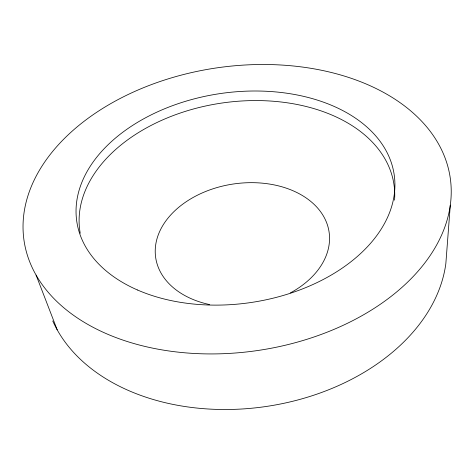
<?xml version="1.0" encoding="UTF-8"?>
<svg xmlns="http://www.w3.org/2000/svg" width="474" height="474" viewBox="0 0 474 474"><rect width="100%" height="100%" fill="white"/><g stroke="black" fill="none" stroke-linecap="round" stroke-linejoin="round"><path stroke-width="0.71" d="M450.3 205.129A215.397 142.793 -8.4 0 1 113.25 336.534A215.397 142.793 -8.4 0 1 147.829 85.972A215.397 142.793 -8.4 0 1 450.3 205.129L445.844 263.609A202.623 143.841 -8.4 0 1 265.772 406.538A202.623 143.841 -8.4 0 1 52.75 320.975M36.089 275.11L57.206 329.845M209.591 304.569A87.637 61.502 -8.4 0 1 169.781 216.008A87.637 61.502 -8.4 0 1 304.107 196.597A87.637 61.502 -8.4 0 1 290.408 292.891M80.23 233.285A158.766 105.826 -8.4 0 1 231.271 101.863A158.766 105.826 -8.4 0 1 394.558 200.147M137.466 289.981A160.413 105.595 -8.4 0 0 393.396 199.631A160.413 105.595 -8.4 0 0 175.576 104.57A160.413 105.595 -8.4 0 0 137.466 289.981"/></g></svg>
